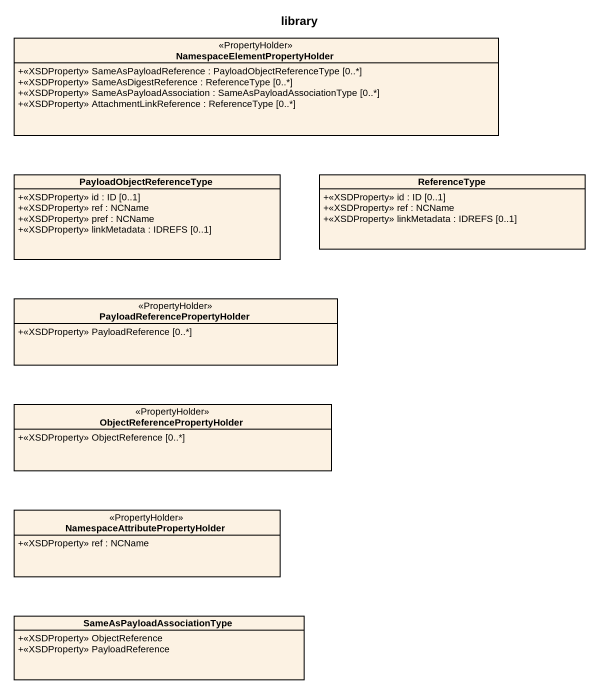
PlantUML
@startuml
title library
hide circle
hide empty members
skinparam classAttributeIconSize 0
class "NamespaceElementPropertyHolder" as NamespaceElementPropertyHold <<PropertyHolder>> {
  +<<XSDProperty>> SameAsPayloadReference : PayloadObjectReferenceType [0..*]
  +<<XSDProperty>> SameAsDigestReference : ReferenceType [0..*]
  +<<XSDProperty>> SameAsPayloadAssociation : SameAsPayloadAssociationType [0..*]
  +<<XSDProperty>> AttachmentLinkReference : ReferenceType [0..*]
}
class PayloadObjectReferenceType {
  +<<XSDProperty>> id : ID [0..1]
  +<<XSDProperty>> ref : NCName
  +<<XSDProperty>> pref : NCName
  +<<XSDProperty>> linkMetadata : IDREFS [0..1]
}
class ReferenceType {
  +<<XSDProperty>> id : ID [0..1]
  +<<XSDProperty>> ref : NCName
  +<<XSDProperty>> linkMetadata : IDREFS [0..1]
}
class "PayloadReferencePropertyHolder" as PayloadReferencePropertyHold <<PropertyHolder>> {
  +<<XSDProperty>> PayloadReference [0..*]
}
class "ObjectReferencePropertyHolder" as ObjectReferencePropertyHolde <<PropertyHolder>> {
  +<<XSDProperty>> ObjectReference [0..*]
}
class "NamespaceAttributePropertyHolder" as NamespaceAttributePropertyHo <<PropertyHolder>> {
  +<<XSDProperty>> ref : NCName
}
class SameAsPayloadAssociationType {
  +<<XSDProperty>> ObjectReference
  +<<XSDProperty>> PayloadReference
}
@enduml
